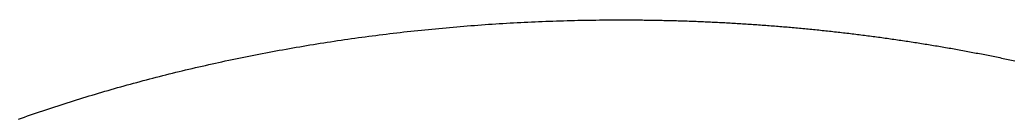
# Model space of a CAD drawing. Extents: x -14 to 314, y -178 to 13.
# Drawn here: x 130.47 to 142.52, y -98.62 to -97.42 of the extents above; entities that cross this region are included whole.
import ezdxf

# ---------------------------------------------------------------- set-up
doc = ezdxf.new("R2010")
doc.units = 0
doc.layers.add('BLACK', color=7, linetype='CONTINUOUS')

msp = doc.modelspace()

# ---------------------------------------------------------------- linework, layer by layer
at = {"layer": 'BLACK', "linetype": 'CONTINUOUS'}
for p, q in [((136.799883, -97.435221), (136.843256, -97.433514)), ((136.843256, -97.433514), (136.88664, -97.431887)), ((136.88664, -97.431887), (136.930033, -97.43034)), ((136.930033, -97.43034), (136.973436, -97.428872)), ((136.973436, -97.428872), (137.016847, -97.427484)), ((137.016847, -97.427484), (137.060268, -97.426176)), ((137.060268, -97.426176), (137.103696, -97.424947)), ((137.103696, -97.424947), (137.147131, -97.423799)), ((137.147131, -97.423799), (137.190574, -97.42273)), ((137.190574, -97.42273), (137.234023, -97.421741)), ((137.234023, -97.421741), (137.277478, -97.420832)), ((137.277478, -97.420832), (137.320938, -97.420003)), ((137.320938, -97.420003), (137.364404, -97.419254)), ((137.364404, -97.419254), (137.407874, -97.418584)), ((137.407874, -97.418584), (137.451348, -97.417995)), ((137.451348, -97.417995), (137.494825, -97.417486)), ((137.494825, -97.417486), (137.538306, -97.417056)), ((137.538306, -97.417056), (137.581789, -97.416707)), ((137.581789, -97.416707), (137.625274, -97.416437)), ((137.625274, -97.416437), (137.66876, -97.416248)), ((137.66876, -97.416248), (137.712248, -97.416138)), ((137.712248, -97.416138), (137.755736, -97.416109)), ((137.755736, -97.416109), (137.77748, -97.416124)), ((137.77748, -97.416124), (137.799224, -97.416159)), ((137.799224, -97.416159), (137.820968, -97.416215)), ((137.820968, -97.416215), (137.842712, -97.41629)), ((137.842712, -97.41629), (137.864456, -97.416385)), ((137.864456, -97.416385), (137.886199, -97.416501)), ((137.886199, -97.416501), (137.907942, -97.416636)), ((137.907942, -97.416636), (137.929684, -97.416791)), ((137.929684, -97.416791), (137.951426, -97.416966)), ((137.951426, -97.416966), (137.973168, -97.417162)), ((137.973168, -97.417162), (137.994908, -97.417377)), ((137.994908, -97.417377), (138.016649, -97.417612)), ((138.016649, -97.417612), (138.038388, -97.417867)), ((138.038388, -97.417867), (138.060127, -97.418143)), ((138.060127, -97.418143), (138.081864, -97.418438)), ((138.081864, -97.418438), (138.103601, -97.418753)), ((138.103601, -97.418753), (138.125337, -97.419088)), ((138.125337, -97.419088), (138.147072, -97.419444)), ((138.147072, -97.419444), (138.168805, -97.419819)), ((138.168805, -97.419819), (138.190538, -97.420214)), ((138.190538, -97.420214), (138.212269, -97.420629)), ((138.212269, -97.420629), (138.233999, -97.421064)), ((138.233999, -97.421064), (138.255728, -97.421519)), ((138.255728, -97.421519), (138.277455, -97.421994)), ((138.277455, -97.421994), (138.299181, -97.422489)), ((138.299181, -97.422489), (138.320905, -97.423004)), ((138.320905, -97.423004), (138.342628, -97.423539)), ((138.342628, -97.423539), (138.364349, -97.424094)), ((138.364349, -97.424094), (138.386068, -97.424669)), ((138.386068, -97.424669), (138.407786, -97.425264)), ((138.407786, -97.425264), (138.429501, -97.425879)), ((138.429501, -97.425879), (138.451215, -97.426514)), ((138.451215, -97.426514), (138.472926, -97.427169)), ((138.472926, -97.427169), (138.494637, -97.427843)), ((138.494637, -97.427843), (138.516344, -97.428538)), ((138.516344, -97.428538), (138.53805, -97.429252)), ((138.53805, -97.429252), (138.559752, -97.429987)), ((138.559752, -97.429987), (138.581454, -97.430741)), ((138.581454, -97.430741), (138.603152, -97.431516)), ((138.603152, -97.431516), (138.624849, -97.43231)), ((138.624849, -97.43231), (138.646542, -97.433124)), ((138.646542, -97.433124), (138.668234, -97.433959)), ((138.668234, -97.433959), (138.689922, -97.434813)), ((135.164198, -97.558633), (135.206819, -97.553938)), ((135.206819, -97.553938), (135.249469, -97.54932)), ((135.249469, -97.54932), (135.292147, -97.54478)), ((135.292147, -97.54478), (135.334852, -97.540317)), ((135.334852, -97.540317), (135.377585, -97.535932)), ((135.377585, -97.535932), (135.420344, -97.531624)), ((135.420344, -97.531624), (135.463129, -97.527394)), ((135.463129, -97.527394), (135.50594, -97.523242)), ((135.50594, -97.523242), (135.548776, -97.519168)), ((135.548776, -97.519168), (135.591637, -97.515172)), ((135.591637, -97.515172), (135.634522, -97.511254)), ((135.634522, -97.511254), (135.677431, -97.507414)), ((135.677431, -97.507414), (135.720363, -97.503653)), ((135.720363, -97.503653), (135.763319, -97.49997)), ((135.763319, -97.49997), (135.806296, -97.496365)), ((135.806296, -97.496365), (135.849296, -97.492838)), ((135.849296, -97.492838), (135.892317, -97.48939)), ((135.892317, -97.48939), (135.935359, -97.486021)), ((135.935359, -97.486021), (135.978422, -97.48273)), ((135.978422, -97.48273), (136.021505, -97.479518)), ((136.021505, -97.479518), (136.064607, -97.476385)), ((136.064607, -97.476385), (136.107729, -97.47333)), ((136.107729, -97.47333), (136.150869, -97.470355)), ((136.150869, -97.470355), (136.194028, -97.467458)), ((136.194028, -97.467458), (136.237204, -97.46464)), ((136.237204, -97.46464), (136.280397, -97.461902)), ((136.280397, -97.461902), (136.323607, -97.459242)), ((136.323607, -97.459242), (136.366833, -97.456662)), ((136.366833, -97.456662), (136.410075, -97.45416)), ((136.410075, -97.45416), (136.453333, -97.451738)), ((136.453333, -97.451738), (136.496605, -97.449396)), ((136.496605, -97.449396), (136.539891, -97.447132)), ((136.539891, -97.447132), (136.583191, -97.444949)), ((136.583191, -97.444949), (136.626505, -97.442844)), ((136.626505, -97.442844), (136.669832, -97.440819)), ((136.669832, -97.440819), (136.71317, -97.438873)), ((136.71317, -97.438873), (136.756521, -97.437007)), ((136.756521, -97.437007), (136.799883, -97.435221)), ((138.689922, -97.434813), (138.711608, -97.435687)), ((138.711608, -97.435687), (138.733291, -97.43658)), ((138.733291, -97.43658), (138.754972, -97.437494)), ((138.754972, -97.437494), (138.776649, -97.438428)), ((138.776649, -97.438428), (138.798325, -97.439382)), ((138.798325, -97.439382), (138.819996, -97.440355)), ((138.819996, -97.440355), (138.841666, -97.441348)), ((138.841666, -97.441348), (138.863331, -97.442362)), ((138.863331, -97.442362), (138.884994, -97.443395)), ((138.884994, -97.443395), (138.906653, -97.444448)), ((138.906653, -97.444448), (138.92831, -97.445521)), ((138.92831, -97.445521), (138.949962, -97.446613)), ((138.949962, -97.446613), (138.971612, -97.447726)), ((138.971612, -97.447726), (138.993258, -97.448858)), ((138.993258, -97.448858), (139.014901, -97.450011)), ((139.014901, -97.450011), (139.036539, -97.451183)), ((139.036539, -97.451183), (139.058175, -97.452375)), ((139.058175, -97.452375), (139.079806, -97.453587)), ((139.079806, -97.453587), (139.101435, -97.454818)), ((139.101435, -97.454818), (139.123058, -97.45607)), ((139.123058, -97.45607), (139.144679, -97.457341)), ((139.144679, -97.457341), (139.166295, -97.458632)), ((139.166295, -97.458632), (139.187908, -97.459943)), ((139.187908, -97.459943), (139.209516, -97.461273)), ((139.209516, -97.461273), (139.231121, -97.462624)), ((139.231121, -97.462624), (139.25272, -97.463994)), ((139.25272, -97.463994), (139.274317, -97.465384)), ((139.274317, -97.465384), (139.295907, -97.466794)), ((139.295907, -97.466794), (139.317496, -97.468223)), ((139.317496, -97.468223), (139.339078, -97.469673)), ((139.339078, -97.469673), (139.360657, -97.471142)), ((139.360657, -97.471142), (139.38223, -97.47263)), ((139.38223, -97.47263), (139.4038, -97.474139)), ((139.4038, -97.474139), (139.425364, -97.475667)), ((139.425364, -97.475667), (139.446924, -97.477215)), ((139.446924, -97.477215), (139.468479, -97.478783)), ((139.468479, -97.478783), (139.49003, -97.48037)), ((139.49003, -97.48037), (139.511574, -97.481977)), ((139.511574, -97.481977), (139.533116, -97.483604)), ((139.533116, -97.483604), (139.55465, -97.48525)), ((139.55465, -97.48525), (139.576182, -97.486916)), ((139.576182, -97.486916), (139.597706, -97.488602)), ((139.597706, -97.488602), (139.619227, -97.490308)), ((139.619227, -97.490308), (139.640741, -97.492033)), ((139.640741, -97.492033), (139.662252, -97.493777)), ((139.662252, -97.493777), (139.683755, -97.495542)), ((139.683755, -97.495542), (139.705255, -97.497326)), ((139.705255, -97.497326), (139.726747, -97.499129)), ((139.726747, -97.499129), (139.748236, -97.500952)), ((139.748236, -97.500952), (139.769717, -97.502795)), ((139.769717, -97.502795), (139.791195, -97.504658)), ((139.791195, -97.504658), (139.812664, -97.506539)), ((139.812664, -97.506539), (139.83413, -97.508441)), ((139.83413, -97.508441), (139.855588, -97.510362)), ((139.855588, -97.510362), (139.877043, -97.512303)), ((139.877043, -97.512303), (139.898489, -97.514263)), ((139.898489, -97.514263), (139.919932, -97.516243)), ((139.919932, -97.516243), (139.941366, -97.518242)), ((139.941366, -97.518242), (139.962796, -97.520261)), ((139.962796, -97.520261), (139.984218, -97.522299)), ((139.984218, -97.522299), (140.005636, -97.524357)), ((140.005636, -97.524357), (140.027045, -97.526434)), ((140.027045, -97.526434), (140.048451, -97.528531)), ((140.048451, -97.528531), (140.069847, -97.530647)), ((140.069847, -97.530647), (140.09124, -97.532783)), ((140.09124, -97.532783), (140.112623, -97.534938)), ((140.112623, -97.534938), (140.134003, -97.537113)), ((140.134003, -97.537113), (140.155373, -97.539307)), ((140.155373, -97.539307), (140.176739, -97.54152)), ((140.176739, -97.54152), (140.198096, -97.543753)), ((140.198096, -97.543753), (140.219449, -97.546005)), ((140.219449, -97.546005), (140.240792, -97.548277)), ((140.240792, -97.548277), (140.262131, -97.550568)), ((140.262131, -97.550568), (140.28346, -97.552878)), ((140.28346, -97.552878), (140.304785, -97.555208)), ((140.304785, -97.555208), (140.3261, -97.557557)), ((134.234623, -97.681304), (134.276506, -97.674932)), ((134.276506, -97.674932), (134.318428, -97.668634)), ((134.318428, -97.668634), (134.360388, -97.662412)), ((134.360388, -97.662412), (134.402385, -97.656266)), ((134.402385, -97.656266), (134.444418, -97.650195)), ((134.444418, -97.650195), (134.486488, -97.644199)), ((134.486488, -97.644199), (134.528594, -97.638279)), ((134.528594, -97.638279), (134.570735, -97.632435)), ((134.570735, -97.632435), (134.612912, -97.626667)), ((134.612912, -97.626667), (134.655123, -97.620975)), ((134.655123, -97.620975), (134.697368, -97.615359)), ((134.697368, -97.615359), (134.739647, -97.609819)), ((134.739647, -97.609819), (134.78196, -97.604355)), ((134.78196, -97.604355), (134.824305, -97.598968)), ((134.824305, -97.598968), (134.866682, -97.593657)), ((134.866682, -97.593657), (134.909092, -97.588423)), ((134.909092, -97.588423), (134.951534, -97.583266)), ((134.951534, -97.583266), (134.994006, -97.578185)), ((134.994006, -97.578185), (135.036509, -97.573182)), ((135.036509, -97.573182), (135.079042, -97.568255)), ((135.079042, -97.568255), (135.121606, -97.563405)), ((135.121606, -97.563405), (135.164198, -97.558633)), ((140.3261, -97.557557), (140.34741, -97.559926)), ((140.34741, -97.559926), (140.368711, -97.562313)), ((140.368711, -97.562313), (140.390007, -97.56472)), ((140.390007, -97.56472), (140.411293, -97.567147)), ((140.411293, -97.567147), (140.432575, -97.569592)), ((140.432575, -97.569592), (140.453846, -97.572057)), ((140.453846, -97.572057), (140.475112, -97.574542)), ((140.475112, -97.574542), (140.496368, -97.577045)), ((140.496368, -97.577045), (140.51762, -97.579568)), ((140.51762, -97.579568), (140.538861, -97.58211)), ((140.538861, -97.58211), (140.560097, -97.584671)), ((140.560097, -97.584671), (140.581322, -97.587251)), ((140.581322, -97.587251), (140.602543, -97.589851)), ((140.602543, -97.589851), (140.623752, -97.59247)), ((140.623752, -97.59247), (140.644957, -97.595108)), ((140.644957, -97.595108), (140.66615, -97.597765)), ((140.66615, -97.597765), (140.687339, -97.600441)), ((140.687339, -97.600441), (140.708517, -97.603136)), ((140.708517, -97.603136), (140.729689, -97.605851)), ((140.729689, -97.605851), (140.75085, -97.608584)), ((140.75085, -97.608584), (140.772006, -97.611337)), ((140.772006, -97.611337), (140.793151, -97.614109)), ((140.793151, -97.614109), (140.81429, -97.6169)), ((140.81429, -97.6169), (140.835418, -97.61971)), ((140.835418, -97.61971), (140.85654, -97.622539)), ((140.85654, -97.622539), (140.877651, -97.625387)), ((140.877651, -97.625387), (140.898756, -97.628254)), ((140.898756, -97.628254), (140.919849, -97.63114)), ((140.919849, -97.63114), (140.940937, -97.634046)), ((140.940937, -97.634046), (140.962013, -97.636969)), ((140.962013, -97.636969), (140.983084, -97.639913)), ((140.983084, -97.639913), (141.004142, -97.642875)), ((141.004142, -97.642875), (141.025194, -97.645856)), ((141.025194, -97.645856), (141.046234, -97.648855)), ((141.046234, -97.648855), (141.067269, -97.651875)), ((141.067269, -97.651875), (141.088291, -97.654912)), ((141.088291, -97.654912), (141.109308, -97.657969)), ((141.109308, -97.657969), (141.130311, -97.661044)), ((141.130311, -97.661044), (141.15131, -97.664139)), ((141.15131, -97.664139), (141.172295, -97.667252)), ((141.172295, -97.667252), (141.193274, -97.670384)), ((141.193274, -97.670384), (141.214241, -97.673535)), ((141.214241, -97.673535), (141.235202, -97.676705)), ((133.528813, -97.801013), (133.569988, -97.793382)), ((133.569988, -97.793382), (133.611208, -97.785824)), ((133.611208, -97.785824), (133.652472, -97.778339)), ((133.652472, -97.778339), (133.693781, -97.770927)), ((133.693781, -97.770927), (133.735133, -97.763589)), ((133.735133, -97.763589), (133.776528, -97.756325)), ((133.776528, -97.756325), (133.817966, -97.749134)), ((133.817966, -97.749134), (133.859447, -97.742017)), ((133.859447, -97.742017), (133.90097, -97.734973)), ((133.90097, -97.734973), (133.942535, -97.728004)), ((133.942535, -97.728004), (133.984141, -97.721109)), ((133.984141, -97.721109), (134.025788, -97.714289)), ((134.025788, -97.714289), (134.067476, -97.707542)), ((134.067476, -97.707542), (134.109203, -97.700871)), ((134.109203, -97.700871), (134.15097, -97.694274)), ((134.15097, -97.694274), (134.192777, -97.687751)), ((134.192777, -97.687751), (134.234623, -97.681304)), ((141.235202, -97.676705), (141.256149, -97.679893)), ((141.256149, -97.679893), (141.277091, -97.6831)), ((141.277091, -97.6831), (141.298019, -97.686326)), ((141.298019, -97.686326), (141.318941, -97.689571)), ((141.318941, -97.689571), (141.33985, -97.692834)), ((141.33985, -97.692834), (141.360753, -97.696117)), ((141.360753, -97.696117), (141.381642, -97.699418)), ((141.381642, -97.699418), (141.402526, -97.702738)), ((141.402526, -97.702738), (141.423395, -97.706076)), ((141.423395, -97.706076), (141.444259, -97.709433)), ((141.444259, -97.709433), (141.465108, -97.712808)), ((141.465108, -97.712808), (141.485951, -97.716203)), ((141.485951, -97.716203), (141.506781, -97.719615)), ((141.506781, -97.719615), (141.527604, -97.723047)), ((141.527604, -97.723047), (141.548413, -97.726497)), ((141.548413, -97.726497), (141.569215, -97.729966)), ((141.569215, -97.729966), (141.590003, -97.733453)), ((141.590003, -97.733453), (141.610785, -97.736959)), ((141.610785, -97.736959), (141.631553, -97.740483)), ((141.631553, -97.740483), (141.652314, -97.744026)), ((141.652314, -97.744026), (141.67306, -97.747587)), ((141.67306, -97.747587), (141.6938, -97.751167)), ((141.6938, -97.751167), (141.714525, -97.754765)), ((141.714525, -97.754765), (141.735244, -97.758382)), ((141.735244, -97.758382), (141.755947, -97.762017)), ((141.755947, -97.762017), (141.776645, -97.765671)), ((141.776645, -97.765671), (141.797327, -97.769342)), ((141.797327, -97.769342), (141.818002, -97.773033)), ((141.818002, -97.773033), (141.838663, -97.776742)), ((141.838663, -97.776742), (141.859316, -97.780469)), ((141.859316, -97.780469), (141.879954, -97.784214)), ((141.879954, -97.784214), (141.900586, -97.787978)), ((141.900586, -97.787978), (141.921202, -97.79176)), ((141.921202, -97.79176), (141.941811, -97.795561)), ((141.941811, -97.795561), (141.962405, -97.799379)), ((132.916834, -97.924153), (132.95729, -97.915442)), ((132.95729, -97.915442), (132.997797, -97.906803)), ((132.997797, -97.906803), (133.038354, -97.898235)), ((133.038354, -97.898235), (133.078961, -97.889738)), ((133.078961, -97.889738), (133.119617, -97.881312)), ((133.119617, -97.881312), (133.160322, -97.872958)), ((133.160322, -97.872958), (133.201076, -97.864676)), ((133.201076, -97.864676), (133.241878, -97.856465)), ((133.241878, -97.856465), (133.282728, -97.848326)), ((133.282728, -97.848326), (133.323626, -97.84026)), ((133.323626, -97.84026), (133.36457, -97.832265)), ((133.36457, -97.832265), (133.405562, -97.824343)), ((133.405562, -97.824343), (133.4466, -97.816494)), ((133.4466, -97.816494), (133.487684, -97.808717)), ((133.487684, -97.808717), (133.528813, -97.801013)), ((141.962405, -97.799379), (141.982992, -97.803216)), ((141.982992, -97.803216), (142.003563, -97.807071)), ((142.003563, -97.807071), (142.024127, -97.810944)), ((142.024127, -97.810944), (142.044675, -97.814836)), ((142.044675, -97.814836), (142.065216, -97.818746)), ((142.065216, -97.818746), (142.085742, -97.822673)), ((142.085742, -97.822673), (142.10626, -97.82662)), ((142.10626, -97.82662), (142.126762, -97.830583)), ((142.126762, -97.830583), (142.147257, -97.834566)), ((142.147257, -97.834566), (142.167736, -97.838566)), ((142.167736, -97.838566), (142.188207, -97.842585)), ((142.188207, -97.842585), (142.208662, -97.846621)), ((142.208662, -97.846621), (142.229111, -97.850676)), ((142.229111, -97.850676), (142.249542, -97.854749)), ((142.249542, -97.854749), (142.269966, -97.85884)), ((142.269966, -97.85884), (142.290374, -97.862948)), ((142.290374, -97.862948), (142.310774, -97.867075)), ((142.310774, -97.867075), (142.331157, -97.871219)), ((142.331157, -97.871219), (142.351533, -97.875383)), ((142.351533, -97.875383), (142.371892, -97.879563)), ((142.371892, -97.879563), (142.392244, -97.883762)), ((142.392244, -97.883762), (142.412579, -97.887977)), ((142.412579, -97.887977), (142.432906, -97.892212)), ((142.432906, -97.892212), (142.453216, -97.896464)), ((142.453216, -97.896464), (142.473518, -97.900734)), ((142.473518, -97.900734), (142.493803, -97.905022)), ((142.493803, -97.905022), (142.514081, -97.909328)), ((142.514081, -97.909328), (142.534341, -97.913651)), ((132.395648, -98.043778), (132.435418, -98.034158)), ((132.435418, -98.034158), (132.475242, -98.024608)), ((132.475242, -98.024608), (132.51512, -98.015127)), ((132.51512, -98.015127), (132.555053, -98.005715)), ((132.555053, -98.005715), (132.59504, -97.996372)), ((132.59504, -97.996372), (132.63508, -97.9871)), ((132.63508, -97.9871), (132.675174, -97.977897)), ((132.675174, -97.977897), (132.71532, -97.968764)), ((132.71532, -97.968764), (132.755519, -97.959701)), ((132.755519, -97.959701), (132.79577, -97.950708)), ((132.79577, -97.950708), (132.836073, -97.941786)), ((132.836073, -97.941786), (132.876428, -97.932934)), ((132.876428, -97.932934), (132.916834, -97.924153)), ((131.922816, -98.164538), (131.961901, -98.154102)), ((131.961901, -98.154102), (132.001046, -98.143734)), ((132.001046, -98.143734), (132.040249, -98.133433)), ((132.040249, -98.133433), (132.079509, -98.123199)), ((132.079509, -98.123199), (132.118828, -98.113033)), ((132.118828, -98.113033), (132.158204, -98.102935)), ((132.158204, -98.102935), (132.197637, -98.092905)), ((132.197637, -98.092905), (132.237127, -98.082942)), ((132.237127, -98.082942), (132.276673, -98.073049)), ((132.276673, -98.073049), (132.316276, -98.063223)), ((132.316276, -98.063223), (132.355934, -98.053466)), ((132.355934, -98.053466), (132.395648, -98.043778)), ((131.496826, -98.283713), (131.535248, -98.272549)), ((131.535248, -98.272549), (131.573731, -98.261452)), ((131.573731, -98.261452), (131.612276, -98.250419)), ((131.612276, -98.250419), (131.650882, -98.239452)), ((131.650882, -98.239452), (131.689549, -98.228551)), ((131.689549, -98.228551), (131.728277, -98.217717)), ((131.728277, -98.217717), (131.767065, -98.206948)), ((131.767065, -98.206948), (131.805913, -98.196245)), ((131.805913, -98.196245), (131.844821, -98.185609)), ((131.844821, -98.185609), (131.883789, -98.17504)), ((131.883789, -98.17504), (131.922816, -98.164538)), ((131.078347, -98.410773), (131.116071, -98.398902)), ((131.116071, -98.398902), (131.153859, -98.387095)), ((131.153859, -98.387095), (131.191712, -98.375351)), ((131.191712, -98.375351), (131.22963, -98.363671)), ((131.22963, -98.363671), (131.267611, -98.352055)), ((131.267611, -98.352055), (131.305656, -98.340503)), ((131.305656, -98.340503), (131.343764, -98.329016)), ((131.343764, -98.329016), (131.381936, -98.317593)), ((131.381936, -98.317593), (131.42017, -98.306235)), ((131.42017, -98.306235), (131.458467, -98.294941)), ((131.458467, -98.294941), (131.496826, -98.283713)), ((130.741783, -98.520442), (130.778913, -98.508007)), ((130.778913, -98.508007), (130.816111, -98.495634)), ((130.816111, -98.495634), (130.853375, -98.483323)), ((130.853375, -98.483323), (130.890706, -98.471075)), ((130.890706, -98.471075), (130.928103, -98.458889)), ((130.928103, -98.458889), (130.965565, -98.446766)), ((130.965565, -98.446766), (131.003094, -98.434705)), ((131.003094, -98.434705), (131.040688, -98.422708)), ((131.040688, -98.422708), (131.078347, -98.410773)), ((130.44717, -98.622131), (130.483758, -98.609206)), ((130.483758, -98.609206), (130.520414, -98.596342)), ((130.520414, -98.596342), (130.557139, -98.583539)), ((130.557139, -98.583539), (130.593932, -98.570797)), ((130.593932, -98.570797), (130.630794, -98.558116)), ((130.630794, -98.558116), (130.667722, -98.545497)), ((130.667722, -98.545497), (130.704719, -98.532938)), ((130.704719, -98.532938), (130.741783, -98.520442))]:
    msp.add_line(p, q, dxfattribs=at)

doc.saveas('drawing.dxf')
